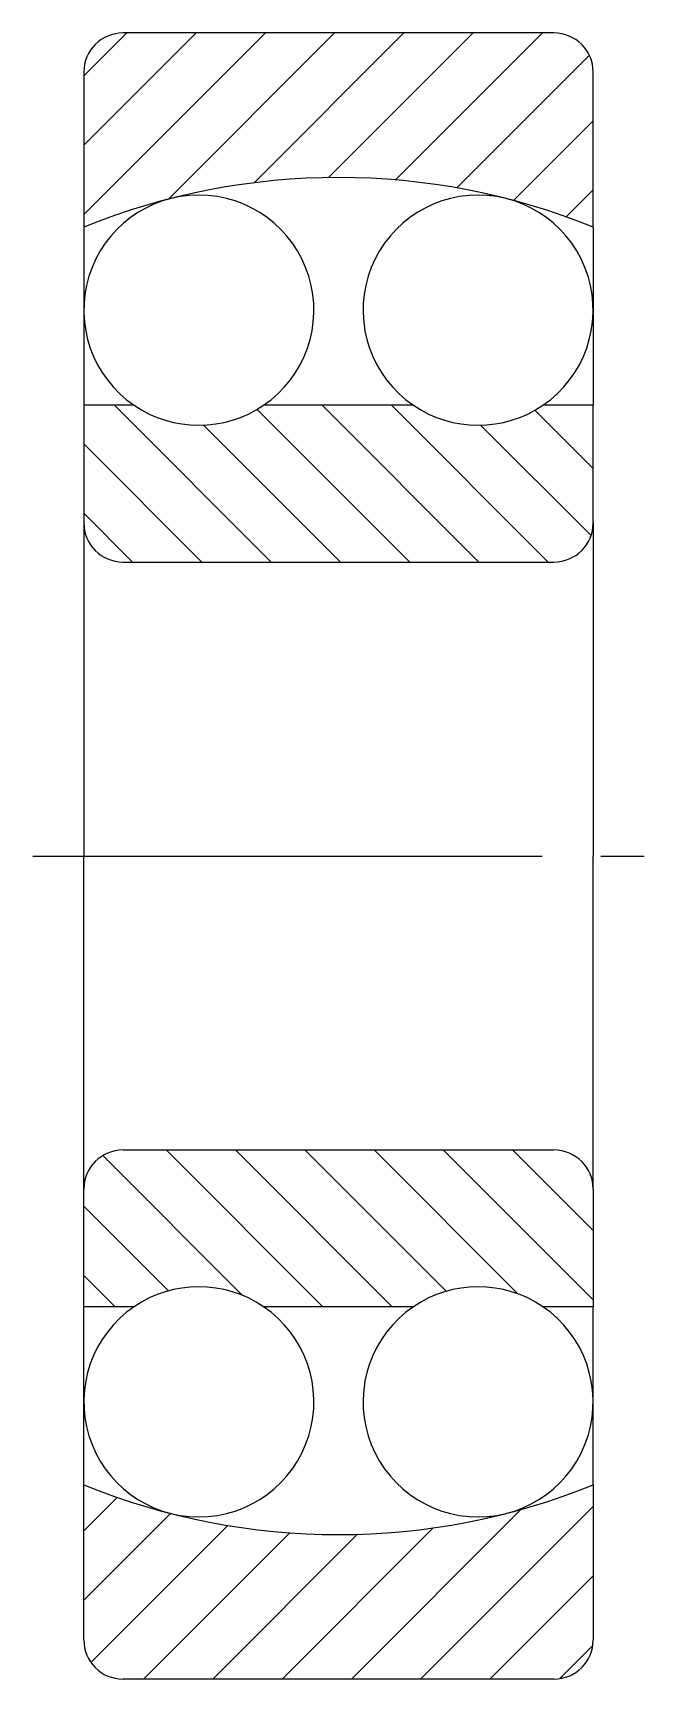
# Model space of a CAD drawing. Extents: x 4.6 to 87.1, y 156.9 to 220.6.
# Drawn here: x 71.45 to 87.05, y 178.58 to 220.58 of the extents above; entities outside this region: 2.
import ezdxf

# ---------------------------------------------------------------- set-up
doc = ezdxf.new("R2010")
doc.units = 0
doc.header["$MEASUREMENT"] = 0
doc.linetypes.add('CENTER', pattern=[17.5, 13, -1.5, 1.5, -1.5])
doc.layers.get('0').update_dxf_attribs({"linetype": 'CONTINUOUS'})
doc.layers.add('CENTER', color=1, linetype='CENTER')
doc.styles.get("Standard").update_dxf_attribs({"font": 'txt.shx', "bigfont": '@extfont2.shx'})

# ---------------------------------------------------------------- blocks, each defined once
blk = doc.blocks.new('*X2')
at = {"color": 0, "linetype": 'Continuous'}
for p, q in [((72.753, 215.942), (77.386, 220.575)), ((72.753, 217.71), (75.619, 220.575)), ((72.753, 219.478), (73.851, 220.575)), ((74.913, 216.334), (79.154, 220.575)), ((77.099, 216.752), (80.922, 220.575)), ((78.999, 216.885), (82.69, 220.575)), ((80.708, 216.826), (84.457, 220.575)), ((82.272, 216.622), (85.656, 220.006)), ((83.719, 216.301), (85.753, 218.336)), ((85.067, 215.882), (85.753, 216.568)), ((72.753, 182.355), (73.608, 183.21)), ((72.753, 180.587), (74.969, 182.802)), ((79.581, 178.575), (83.906, 182.901)), ((81.348, 178.575), (85.753, 182.981)), ((72.935, 179.001), (76.43, 182.496)), ((74.277, 178.575), (78.01, 182.309)), ((77.813, 178.575), (81.671, 182.433)), ((76.045, 178.575), (79.74, 182.271)), ((83.116, 178.575), (85.753, 181.213)), ((84.894, 178.585), (85.743, 179.435))]:
    blk.add_line(p, q, dxfattribs=at)
blk = doc.blocks.new('*X3')
at = {"color": 0, "linetype": 'Continuous'}
for p, q in [((77.535, 207.075), (73.535, 211.075)), ((81.071, 207.075), (77.176, 210.97)), ((82.838, 207.075), (78.838, 211.075)), ((84.606, 207.075), (80.606, 211.075)), ((85.753, 209.464), (84.268, 210.949)), ((79.303, 207.075), (75.81, 210.569)), ((85.699, 207.75), (82.882, 210.567)), ((75.767, 207.075), (72.753, 210.089)), ((73.999, 207.075), (72.753, 208.322)), ((78.857, 188.075), (74.857, 192.075)), ((80.625, 188.075), (76.625, 192.075)), ((82, 188.469), (78.393, 192.075)), ((83.832, 188.404), (80.161, 192.075)), ((85.753, 188.251), (81.928, 192.075)), ((85.753, 190.018), (83.696, 192.075)), ((76.797, 188.368), (73.235, 191.93)), ((74.916, 188.481), (72.753, 190.644)), ((73.554, 188.075), (72.753, 188.876))]:
    blk.add_line(p, q, dxfattribs=at)

msp = doc.modelspace()

# ---------------------------------------------------------------- linework, layer by layer
at = {"color": 7, "linetype": 'Continuous'}
for p, q in [((84.753, 220.575), (73.753, 220.575)), ((72.753, 219.575), (72.753, 215.62)), ((85.753, 215.62), (85.753, 219.575)), ((72.753, 215.62), (72.753, 211.075)), ((85.753, 215.62), (85.753, 211.075)), ((72.753, 211.075), (72.753, 208.075)), ((74.037, 211.075), (72.753, 211.075)), ((81.165, 211.075), (77.342, 211.075)), ((85.753, 211.075), (84.47, 211.075)), ((85.753, 208.075), (85.753, 211.075)), ((72.753, 208.075), (72.753, 199.575)), ((85.753, 208.075), (85.753, 199.575)), ((73.753, 207.075), (84.753, 207.075)), ((72.753, 191.075), (72.753, 199.575)), ((85.753, 191.075), (85.753, 199.575)), ((73.753, 192.075), (84.753, 192.075)), ((72.753, 188.075), (72.753, 191.075)), ((85.753, 191.075), (85.753, 188.075)), ((74.037, 188.075), (72.753, 188.075)), ((72.753, 183.53), (72.753, 188.075)), ((81.165, 188.075), (77.342, 188.075)), ((85.753, 188.075), (84.47, 188.075)), ((85.753, 183.53), (85.753, 188.075)), ((72.753, 179.575), (72.753, 183.53)), ((85.753, 183.53), (85.753, 179.575)), ((84.753, 178.575), (73.753, 178.575))]:
    msp.add_line(p, q, dxfattribs=at)
for centre, radius, start, end in [((73.753, 219.575), 1, 90, 180), ((84.753, 219.575), 1, 0, 90), ((79.253, 199.575), 17.312, 67.9466, 112.0534), ((75.689, 213.502), 2.936, 304.2562, 235.7438), ((82.817, 213.502), 2.936, 304.2562, 235.7438), ((75.689, 213.502), 2.936, 235.7438, 304.2562), ((82.817, 213.502), 2.936, 235.7438, 304.2562), ((73.753, 208.075), 1, 180, 270), ((84.753, 208.075), 1, 270, 0), ((73.753, 191.075), 1, 90, 180), ((84.753, 191.075), 1, 0, 90), ((75.689, 185.649), 2.936, 55.7438, 124.2562), ((82.817, 185.649), 2.936, 55.7438, 124.2562), ((75.689, 185.649), 2.936, 124.2562, 55.7438), ((82.817, 185.649), 2.936, 124.2562, 55.7438), ((79.253, 199.575), 17.312, 247.9466, 292.0534), ((73.753, 179.575), 1, 180, 270), ((84.753, 179.575), 1, 270, 0)]:
    msp.add_arc(centre, radius, start, end, dxfattribs=at)
at = {"layer": 'CENTER'}
msp.add_line((71.453, 199.575), (87.053, 199.575), dxfattribs=at)

# ---------------------------------------------------------------- block references
at = {"color": 3, "linetype": 'Continuous'}
for name in ['*X2', '*X3']:
    msp.add_blockref(name, (0, 0), dxfattribs=at)

# ---------------------------------------------------------------- texts
at = {"color": 7, "linetype": 'Continuous'}
for p in [(4.068, 163.804), (4.068, 156.905)]:
    msp.add_text('B1302', height=3.2, dxfattribs=at).set_placement(p)

doc.saveas('drawing.dxf')
